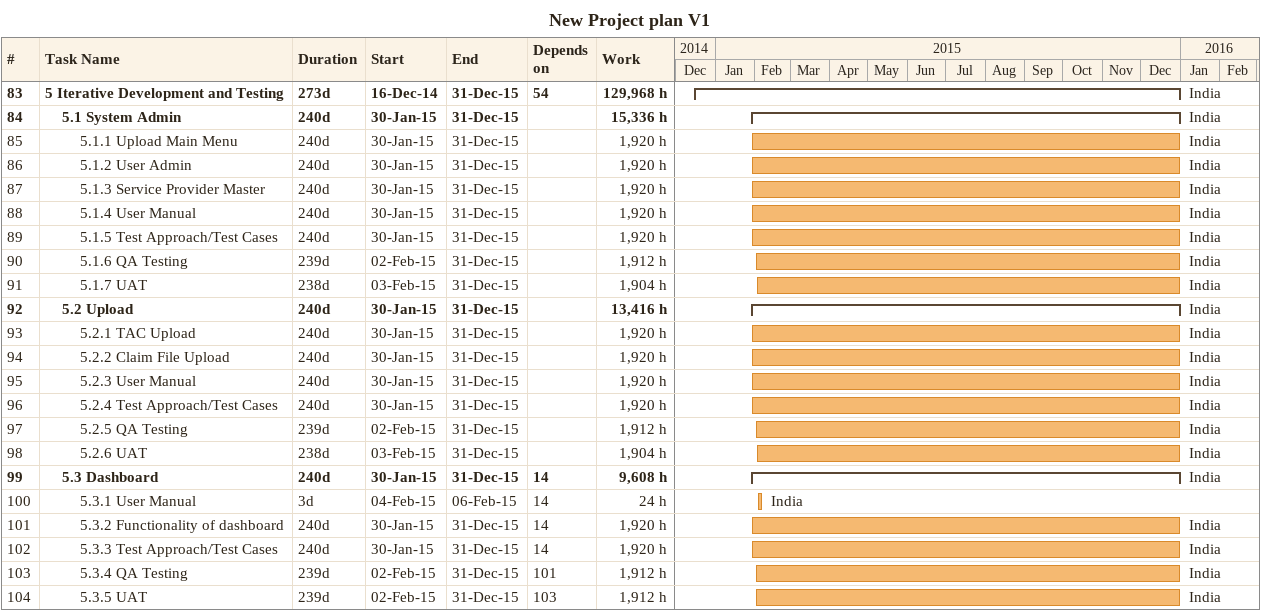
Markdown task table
New Project plan V1

| ID | Level | Task | Duration | Start | Finish | Predecessors | Resources | Work (h) |
|---|---|---|---|---|---|---|---|---|
| 83 | 1 | **5 Iterative Development and Testing** | 273d | 2014-12-16 | 2015-12-31 | 54 | India | 129968 |
| 84 | 2 | **5.1 System Admin** | 240d | 2015-01-30 | 2015-12-31 |  | India | 15336 |
| 85 | 3 | 5.1.1 Upload Main Menu | 240d | 2015-01-30 | 2015-12-31 |  | India | 1920 |
| 86 | 3 | 5.1.2 User Admin | 240d | 2015-01-30 | 2015-12-31 |  | India | 1920 |
| 87 | 3 | 5.1.3 Service Provider Master | 240d | 2015-01-30 | 2015-12-31 |  | India | 1920 |
| 88 | 3 | 5.1.4 User Manual | 240d | 2015-01-30 | 2015-12-31 |  | India | 1920 |
| 89 | 3 | 5.1.5 Test Approach/Test Cases | 240d | 2015-01-30 | 2015-12-31 |  | India | 1920 |
| 90 | 3 | 5.1.6 QA Testing | 239d | 2015-02-02 | 2015-12-31 |  | India | 1912 |
| 91 | 3 | 5.1.7 UAT | 238d | 2015-02-03 | 2015-12-31 |  | India | 1904 |
| 92 | 2 | **5.2 Upload** | 240d | 2015-01-30 | 2015-12-31 |  | India | 13416 |
| 93 | 3 | 5.2.1 TAC Upload | 240d | 2015-01-30 | 2015-12-31 |  | India | 1920 |
| 94 | 3 | 5.2.2 Claim File Upload | 240d | 2015-01-30 | 2015-12-31 |  | India | 1920 |
| 95 | 3 | 5.2.3 User Manual | 240d | 2015-01-30 | 2015-12-31 |  | India | 1920 |
| 96 | 3 | 5.2.4 Test Approach/Test Cases | 240d | 2015-01-30 | 2015-12-31 |  | India | 1920 |
| 97 | 3 | 5.2.5 QA Testing | 239d | 2015-02-02 | 2015-12-31 |  | India | 1912 |
| 98 | 3 | 5.2.6 UAT | 238d | 2015-02-03 | 2015-12-31 |  | India | 1904 |
| 99 | 2 | **5.3 Dashboard** | 240d | 2015-01-30 | 2015-12-31 | 14 | India | 9608 |
| 100 | 3 | 5.3.1 User Manual | 3d | 2015-02-04 | 2015-02-06 | 14 | India | 24 |
| 101 | 3 | 5.3.2 Functionality of dashboard | 240d | 2015-01-30 | 2015-12-31 | 14 | India | 1920 |
| 102 | 3 | 5.3.3 Test Approach/Test Cases | 240d | 2015-01-30 | 2015-12-31 | 14 | India | 1920 |
| 103 | 3 | 5.3.4 QA Testing | 239d | 2015-02-02 | 2015-12-31 | 101 | India | 1912 |
| 104 | 3 | 5.3.5 UAT | 239d | 2015-02-02 | 2015-12-31 | 103 | India | 1912 |
